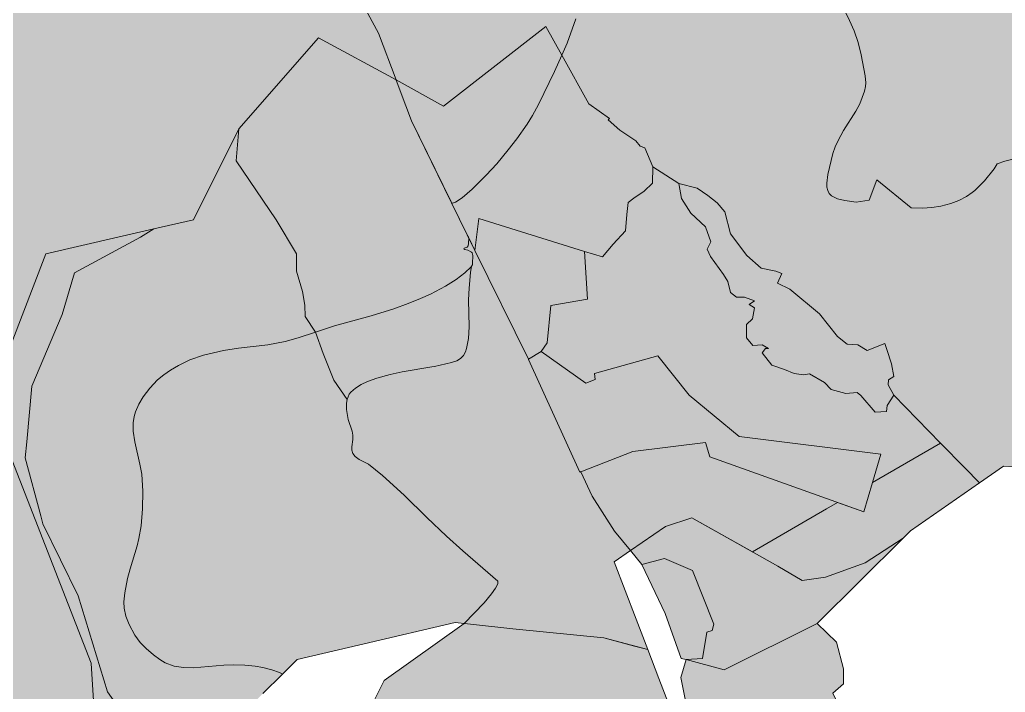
# Model space of a CAD drawing. Header units: metres. Extents: x 541853 to 549675, y 1832829 to 1845715.
# Drawn here: x 546471 to 547045, y 1840238 to 1840629 of the extents above; entities that cross this region are included whole.
import ezdxf

# ---------------------------------------------------------------- set-up
doc = ezdxf.new("R2010")
doc.units = ezdxf.units.M
doc.header["$MEASUREMENT"] = 0
doc.layers.add('1', color=7, linetype='Continuous', lineweight=0)

msp = doc.modelspace()

# ---------------------------------------------------------------- hatches: boundary and pattern name
at = {"layer": '1', "linetype": 'Continuous', "lineweight": 0}
for color, points in [(43, [(547369.44, 1840362), (547369.17, 1840364.655), (547349.31, 1840383.795), (547355.61, 1840431.735), (547330.83, 1840470.9), (547330.86, 1840473.9), (547358.94, 1840486.725), (547368.12, 1840517.655), (547364.19, 1840524.675), (547352.16, 1840520.76), (547317.33, 1840550.97), (547271.13, 1840516.26), (547263.6, 1840510.245), (547263.63, 1840510.815), (547263.57, 1840514.505), (547262.61, 1840519.005), (547260.51, 1840523.475), (547259.46, 1840524.84), (547257.57, 1840526.505), (547254.6, 1840527.975), (547252.65, 1840528.395), (547250.67, 1840528.47), (547239.09, 1840526.7), (547234.8, 1840526.445), (547222.62, 1840527.48), (547218.63, 1840527.465), (547213.47, 1840526.775), (547206.12, 1840525.17), (547199.28, 1840523.325), (547193.31, 1840521.3), (547186.77, 1840518.57), (547180.68, 1840515.615), (547166.01, 1840507.605), (547165.8, 1840510.215), (547165.23, 1840512.33), (547163.73, 1840514.955), (547162.74, 1840517.355), (547161.99, 1840518.135), (547160.64, 1840518.855), (547160.1, 1840519.785), (547160.1, 1840521.09), (547160.61, 1840522.32), (547163.13, 1840524.36), (547162.95, 1840525.635), (547162.17, 1840526.61), (547160.94, 1840527.435), (547156.02, 1840529.145), (547154.97, 1840529.985), (547154.82, 1840530.585), (547155.51, 1840531.8), (547156.29, 1840532.28), (547160.22, 1840534.02), (547158.09, 1840534.785), (547154.52, 1840534.815), (547152.6, 1840534.485), (547150.59, 1840533.795), (547148.79, 1840532.865), (547145.19, 1840529.505), (547143.96, 1840528.665), (547142.7, 1840528.185), (547139.91, 1840527.87), (547134.99, 1840528.515), (547132.35, 1840528.245), (547130.07, 1840527.555), (547126.77, 1840525.305), (547124.88, 1840525.11), (547123.41, 1840525.755), (547121.55, 1840527.78), (547116.75, 1840536.525), (547113.51, 1840540.785), (547112.7, 1840542.48), (547112.01, 1840544.7), (547111.53, 1840548.45), (547109.34, 1840547.415), (547105.53, 1840546.17), (547099.2, 1840544.82), (547095.06, 1840544.235), (547091.91, 1840543.455), (547089.78, 1840542.705), (547086.09, 1840540.98), (547083.48, 1840540.125), (547072.35, 1840538.775), (547070.7, 1840538.925), (547069.77, 1840539.27), (547068.36, 1840540.38), (547062.66, 1840545.93), (547061.28, 1840546.83), (547058.58, 1840547.79), (547055.34, 1840548.21), (547049.19, 1840547.79), (547044.48, 1840546.695), (547040.07, 1840545.045), (547038.27, 1840542.075), (547032.66, 1840535.115), (547027.02, 1840529.625), (547025.49, 1840528.395), (547022.16, 1840526.085), (547017.81, 1840523.805), (547013.07, 1840522.005), (547007.28, 1840520.52), (547002, 1840519.725), (546996.6, 1840519.38), (546990.09, 1840519.425), (546970.14, 1840535.865), (546965.64, 1840523.97), (546958.02, 1840522.785), (546951.42, 1840523.82), (546947.19, 1840524.765), (546943.77, 1840526.505), (546942.39, 1840527.885), (546941.46, 1840529.61), (546941.01, 1840531.575), (546940.89, 1840533.765), (546941.58, 1840538.955), (546944.43, 1840551.015), (546945.78, 1840554.885), (546947.49, 1840558.665), (546950.73, 1840564.41), (546957.9, 1840575.795), (546960.09, 1840579.995), (546962.91, 1840587.36), (546963.51, 1840590.105), (546963.66, 1840592.1), (546963.36, 1840596.255), (546960.9, 1840608.555), (546959.13, 1840615.65), (546956.82, 1840622.445), (546954.18, 1840628.505), (546950.22, 1840636.335), (546947.46, 1840641.315), (546944.94, 1840645.035), (546941.64, 1840648.725), (546937.89, 1840651.725), (546932.97, 1840654.47), (546930.63, 1840655.355), (546927.75, 1840656.105), (546923.28, 1840656.63), (546915.93, 1840656.795), (546897.15, 1840655.76), (546891.24, 1840655.865), (546887.37, 1840656.465), (546875.97, 1840659.15), (546864.3, 1840661.19), (546854.58, 1840663.215), (546849.84, 1840663.56), (546843.96, 1840663.455), (546838.62, 1840662.69), (546830.1, 1840660.44), (546823.2, 1840658.175), (546819, 1840656.405), (546814.38, 1840654.125), (546810.48, 1840651.695), (546805.23, 1840647.48), (546802.89, 1840645.035), (546799.89, 1840640.865), (546797.49, 1840636.23), (546794.85, 1840629.375), (546789.96, 1840615.35), (546786.75, 1840608.195), (546777.45, 1840625.025), (546717.9, 1840578.705), (546690.27, 1840593.945), (546680.07, 1840621.155), (546638.58, 1840697.79), (546554.43, 1840845.645), (546514.86, 1840915.215), (546507.75, 1840927.695), (546505.02, 1840998.51), (546504.57, 1841010.69), (546505.56, 1841021.1), (546509.58, 1841063.58), (546509.7, 1841064.705), (546517.32, 1841144.805), (546513.84, 1841150.955), (546513.6, 1841151.42), (546509.58, 1841158.515), (546492.96, 1841188.005), (546505.32, 1841194.83), (546520.32, 1841209.41), (546536.94, 1841222.145), (546560.55, 1841236.725), (546571.23, 1841243.505), (546589.5, 1841246.79), (546604.68, 1841247.615), (546633.15, 1841242.815), (546640.41, 1841240.385), (546657.3, 1841231.265), (546671.85, 1841219.955), (546678.72, 1841213.07), (546685.29, 1841205.435), (546688.53, 1841199.285), (546692.43, 1841181.675), (546697.2, 1841162.97), (546706.38, 1841139.945), (546718.05, 1841114.175), (546728.76, 1841095.665), (546739.41, 1841078.385), (546754.5, 1841067.975), (546768.45, 1841061.255), (546795.81, 1841056.86), (546817.47, 1841051.205), (546838.83, 1841046.045), (546858.81, 1841035.86), (546872.1, 1841027.655), (546886.38, 1841015.34), (546907.56, 1840997.01), (546933.33, 1840976.625), (546963.33, 1840964.115), (546984.69, 1840957.005), (547010.43, 1840954.14), (547017.03, 1840952.475), (547045.68, 1840950.645), (547069.68, 1840948.395), (547083.9, 1840944.39), (547100.16, 1840937.58), (547119.06, 1840930.155), (547128.6, 1840922.325), (547136.76, 1840910.085), (547142.85, 1840902.75), (547146.06, 1840901.295), (547151.4, 1840899.54), (547159.68, 1840898.535), (547171.47, 1840897.395), (547183.83, 1840894.575), (547191.27, 1840890.96), (547201.71, 1840885.035), (547213.62, 1840880.655), (547223.94, 1840877.715), (547236.87, 1840876.275), (547249.41, 1840874.955), (547256.88, 1840871.955), (547293.33, 1840857.495), (547302.03, 1840851.915), (547318.05, 1840840.35), (547367.19, 1840813.545), (547403.64, 1840795.68), (547416.75, 1840790.265), (547424.22, 1840788.69), (547442.4, 1840784.985), (547457.13, 1840777.605), (547473.12, 1840765.83), (547491.87, 1840747.365), (547509.63, 1840726.845), (547521.96, 1840704.825), (547531.86, 1840684.65), (547541.1, 1840663.65), (547549.35, 1840644.255), (547560.27, 1840621.335), (547566.93, 1840612.605), (547572.63, 1840608.12), (547581.12, 1840605.99), (547497.27, 1840564.98), (547450.35, 1840544.01), (547415.91, 1840527.03), (547394.46, 1840508.055), (547381.5, 1840482.6), (547378.5, 1840460.625), (547381.98, 1840442.145), (547388.49, 1840418.19), (547387.98, 1840402.215), (547385.49, 1840383.225), (547375.26, 1840368.255)]), (43, [(546224.25, 1839830.505), (546213.87, 1839839.175), (546211.23, 1839842.04), (546208.95, 1839845.085), (546207.84, 1839847.11), (546206.85, 1839849.66), (546206.34, 1839852.825), (546206.31, 1839854.715), (546207.06, 1839860.205), (546209.07, 1839867.285), (546213.06, 1839877.92), (546220.11, 1839893.19), (546222.69, 1839899.505), (546225.03, 1839906.645), (546226.95, 1839914.595), (546229.44, 1839929.385), (546231.36, 1839948.06), (546232.14, 1839959.07), (546232.77, 1839973.875), (546232.74, 1839978.465), (546232.14, 1839984.585), (546232.08, 1839987.585), (546232.53, 1839990.885), (546233.85, 1839994.845), (546235.74, 1839998.505), (546237.33, 1840000.95), (546238.89, 1840002.945), (546241.8, 1840005.975), (546245.1, 1840008.78), (546247.83, 1840010.685), (546265.29, 1840021.125), (546271.47, 1840025.79), (546274.92, 1840028.925), (546281.58, 1840035.975), (546287.52, 1840041.735), (546310.41, 1840062.375), (546330.3, 1840078.755), (546334.89, 1840083.285), (546336.27, 1840084.845), (546336.57, 1840085.52), (546335.43, 1840084.905), (546333.21, 1840084.635), (546327.6, 1840085.115), (546322.17, 1840086.375), (546314.94, 1840088.76), (546307.53, 1840091.88), (546302.73, 1840094.355), (546297.75, 1840097.535), (546292.98, 1840101.6), (546289.32, 1840106.115), (546287.22, 1840109.85), (546285.6, 1840114.11), (546285.03, 1840116.93), (546284.94, 1840118.805), (546285.51, 1840122.945), (546286.92, 1840127.475), (546288.84, 1840131.735), (546292.38, 1840138.365), (546293.61, 1840141.425), (546293.94, 1840143.525), (546293.49, 1840145.475), (546292.62, 1840146.78), (546291.54, 1840147.695), (546288.96, 1840148.985), (546287.28, 1840149.495), (546285.03, 1840149.825), (546282.18, 1840149.795), (546278.7, 1840149.315), (546276, 1840148.625), (546271.98, 1840147.065), (546269.37, 1840145.73), (546268.53, 1840145.22), (546267.9, 1840150.56), (546267, 1840165.56), (546264.09, 1840183.575), (546262.23, 1840199.595), (546262.23, 1840201.59), (546253.26, 1840209.645), (546248.31, 1840216.665), (546245.34, 1840218.69), (546237.39, 1840230.735), (546237.42, 1840232.745), (546227.46, 1840240.8), (546218.52, 1840248.855), (546209.52, 1840251.915), (546198.57, 1840258.98), (546191.61, 1840263.03), (546183.66, 1840271.07), (546176.7, 1840279.11), (546169.74, 1840285.155), (546164.79, 1840290.195), (546157.8, 1840294.245), (546149.82, 1840297.275), (546138.84, 1840301.355), (546131.85, 1840302.405), (546121.86, 1840304.46), (546114.9, 1840310.505), (546104.94, 1840314.555), (546090.96, 1840319.64), (546078.99, 1840322.715), (546074.01, 1840328.745), (546064.05, 1840332.825), (546054.09, 1840338.885), (546043.14, 1840347.945), (546036.18, 1840352.985), (546021.24, 1840361.085), (546013.26, 1840364.13), (546001.26, 1840368.21), (545993.31, 1840373.265), (545979.3, 1840373.34), (545971.32, 1840376.385), (545966.34, 1840376.415), (545943.39, 1840387.575), (545933.43, 1840390.635), (545912.46, 1840395.765), (545895.51, 1840406.865), (545885.58, 1840413.93), (545862.63, 1840426.065), (545841.69, 1840431.195), (545820.69, 1840432.335), (545787.6, 1840419.54), (545777.58, 1840416.6), (545766.39, 1840384.68), (545766.36, 1840378.665), (545773.11, 1840338.645), (545779.05, 1840329.585), (545785.02, 1840324.56), (545799.96, 1840313.475), (545811.9, 1840307.385), (545825.88, 1840303.305), (545837.85, 1840299.225), (545849.82, 1840296.165), (545859.84, 1840297.095), (545875.83, 1840296), (545893.83, 1840294.89), (545906.82, 1840294.8), (545927.82, 1840294.665), (545944.8, 1840293.57), (545953.8, 1840292.505), (545971.77, 1840287.405), (545983.74, 1840281.315), (546001.68, 1840270.215), (546013.65, 1840265.145), (546023.58, 1840257.075), (546028.56, 1840252.05), (546040.5, 1840244.97), (546051.45, 1840238.895), (546058.44, 1840233.855), (546068.4, 1840227.795), (546081.33, 1840218.705), (546096.27, 1840210.62), (546108.24, 1840204.545), (546121.2, 1840199.475), (546133.2, 1840195.395), (546140.19, 1840195.35), (546158.16, 1840193.235), (546169.11, 1840186.17), (546179.1, 1840183.11), (546189.09, 1840178.04), (546194.04, 1840174.005), (546201, 1840166.97), (546203.97, 1840160.955), (546208.92, 1840153.935), (546213.87, 1840145.895), (546220.17, 1840108.71), (546211.05, 1840103.625), (546203.97, 1840098.78), (546198, 1840093.635), (546192.09, 1840087.815), (546184.44, 1840078.935), (546174.63, 1840068.18), (546155.88, 1840045.875), (546143.46, 1840031.685), (546132.66, 1840018.005), (546128.07, 1840012.725), (546122.64, 1840007.16), (546115.83, 1840000.89), (546108.15, 1839994.455), (546102.87, 1839990.645), (546098.25, 1839987.945), (546093.96, 1839985.845), (546087.03, 1839983.175), (546078.06, 1839980.85), (546073.11, 1839980.025), (546068.19, 1839979.53), (546060.24, 1839979.575), (546049.98, 1839980.985), (546043.32, 1839982.5), (546029.67, 1839986.745), (546024.57, 1839987.945), (546024.36, 1839988.62), (546023.52, 1839989.445), (546023.43, 1839990.12), (546023.58, 1839990.975), (546024.3, 1839991.575), (546024.51, 1839992.055), (546024.57, 1839997.02), (546023.01, 1839998.175), (546016.68, 1840004.94), (546012.99, 1840009.455), (546010.86, 1840012.875), (546009.57, 1840015.575), (546005.07, 1840027.11), (546003.63, 1840029.495), (546001.53, 1840032.015), (545997.21, 1840035.675), (545993.1, 1840037.88), (545990.49, 1840038.675), (545988.27, 1840038.99), (545983.56, 1840038.765), (545980.11, 1840038), (545977.05, 1840036.935), (545968.56, 1840032.9), (545949.21, 1840021.5), (545933.91, 1840013.145), (545921.61, 1840006.95), (545913.15, 1840002.405), (545892.24, 1839989.415), (545888.85, 1839987.675), (545860.59, 1839979.815), (545859.87, 1839983.115), (545855.97, 1839996.135), (545849.04, 1840011.18), (545839.17, 1840029.225), (545835.21, 1840035.255), (545829.3, 1840047.315), (545823.3, 1840053.345), (545821.35, 1840058.355), (545814.39, 1840064.385), (545810.4, 1840068.42), (545802.42, 1840071.465), (545796.45, 1840073.505), (545786.46, 1840074.555), (545773.44, 1840074.645), (545763.45, 1840072.71), (545757.42, 1840070.745), (545745.45, 1840071.825), (545739.45, 1840071.855), (545733.42, 1840069.905), (545728.44, 1840069.935), (545720.4, 1840066.98), (545708.4, 1840064.055), (545693.76, 1840052.85), (545693.34, 1840054.635), (545692.5, 1840056.795), (545690.88, 1840059.675), (545689.41, 1840061.565), (545687.4, 1840063.605), (545683.59, 1840066.335), (545677.44, 1840069.515), (545673.75, 1840071.795), (545661.57, 1840080.345), (545658.78, 1840082.625), (545655.18, 1840086.075), (545652.21, 1840089.975), (545650.77, 1840092.54), (545649.27, 1840096.635), (545648.76, 1840099.47), (545648.55, 1840103.775), (545648.91, 1840114.14), (545648.37, 1840120.365), (545645.1, 1840138.995), (545642.31, 1840159.02), (545640.03, 1840170.525), (545637.54, 1840178.67), (545635.71, 1840182.675), (545633.52, 1840186.485), (545631.06, 1840190.055), (545628, 1840193.775), (545623.62, 1840197.825), (545620.89, 1840199.775), (545616.96, 1840202.085), (545609.67, 1840205.415), (545601, 1840208.355), (545592.12, 1840210.245), (545588.79, 1840210.65), (545583.36, 1840210.785), (545570.91, 1840209.615), (545566.11, 1840209.45), (545562.39, 1840209.66), (545553.3, 1840210.845), (545548.62, 1840211.055), (545545.53, 1840210.92), (545540.97, 1840210.245), (545534.85, 1840208.46), (545529.3, 1840206.03), (545522.37, 1840202.235), (545515.62, 1840197.9), (545509.29, 1840193.175), (545495.7, 1840182.24), (545487.6, 1840175.16), (545468.37, 1840203.18), (545471.4, 1840222.515), (545470.41, 1840227.525), (545468.52, 1840241.535), (545467.59, 1840255.545), (545462.67, 1840268.58), (545458.74, 1840279.605), (545452.86, 1840294.635), (545438.04, 1840324.725), (545429.16, 1840342.785), (545416.35, 1840375.86), (545417.49, 1840399.86), (545417.52, 1840402.86), (545421.63, 1840418.82), (545430.69, 1840431.765), (545441.76, 1840438.695), (545446.8, 1840445.67), (545455.89, 1840460.625), (545465.97, 1840475.55), (545471.16, 1840506.51), (545472.21, 1840512.51), (545474.31, 1840527.495), (545473.35, 1840535.505), (545474.43, 1840548.495), (545472.57, 1840569.495), (545473.62, 1840576.485), (545479.71, 1840595.46), (545477.79, 1840603.47), (545474.85, 1840615.485), (545467.02, 1840640.535), (545462.07, 1840650.555), (545453.16, 1840663.605), (545444.22, 1840673.67), (545435.25, 1840681.74), (545428.32, 1840691.775), (545420.37, 1840697.82), (545412.42, 1840706.865), (545398.47, 1840715.955), (545385.51, 1840719.045), (545375.55, 1840727.085), (545362.59, 1840735.185), (545353.62, 1840739.235), (545339.67, 1840745.325), (545327.7, 1840748.4), (545316.69, 1840750.455), (545304.72, 1840751.535), (545295.72, 1840751.595), (545280.72, 1840752.69), (545264.7, 1840750.785), (545249.7, 1840748.88), (545226.69, 1840746.03), (545208.66, 1840744.14), (545190.66, 1840741.26), (545169.63, 1840738.395), (545154.6, 1840734.48), (545135.58, 1840730.595), (545111.58, 1840726.755), (545092.56, 1840723.875), (545063.52, 1840721.055), (545048.52, 1840720.14), (545028.51, 1840715.265), (545009.19, 1840711.545), (544986.45, 1840739.115), (544981.05, 1840745.655), (544969.62, 1840784.985), (544960.29, 1840826.175), (544984.71, 1840839.87), (544988.52, 1840841.115), (545018.01, 1840850.715), (545067, 1840864.62), (545113.35, 1840877.775), (545187.75, 1840898.445), (545281.95, 1840900.575), (545378.16, 1840968.66), (545508.69, 1840987.77), (545615.64, 1840993.005), (545747.25, 1840999.545), (545758.02, 1841000.085), (545818.14, 1841015.685), (545890.17, 1841052.105), (545979.27, 1841077.335), (546041.64, 1841077.35), (546086.94, 1841075.115), (546149.31, 1841103.345), (546194.07, 1841138.025), (546300.18, 1841155.905), (546397.74, 1841209.515), (546433.11, 1841224.575), (546439.86, 1841231.22), (546462.54, 1841241.915), (546471.6, 1841225.835), (546488.04, 1841196.735), (546486.36, 1841195.805), (546471.51, 1841187.765), (546456.18, 1841178.975), (546440.76, 1841172.66), (546415.68, 1841164.905), (546390.69, 1841160.6), (546380.37, 1841154.57), (546370.02, 1841146.815), (546358.83, 1841135.61), (546349.35, 1841130.435), (546344.19, 1841128.725), (546312.06, 1841124.195), (546278.64, 1841120.115), (546269.73, 1841119.875), (546266.13, 1841118.675), (546264.45, 1841115.045), (546264.45, 1841110.965), (546275.25, 1841110.005), (546285.6, 1841110.005), (546312.81, 1841114.085), (546324.84, 1841114.565), (546335.64, 1841114.565), (546346.71, 1841116.02), (546353.94, 1841120.595), (546364.53, 1841129.505), (546376.32, 1841139.375), (546387.75, 1841147.805), (546397.5, 1841151.945), (546413.46, 1841154.195), (546426.03, 1841157.015), (546444.57, 1841163.405), (546460.56, 1841169.975), (546476.37, 1841179.02), (546492.96, 1841188.005), (546509.58, 1841158.515), (546513.6, 1841151.42), (546513.84, 1841150.955), (546517.32, 1841144.805), (546509.7, 1841064.705), (546509.58, 1841063.58), (546505.56, 1841021.1), (546504.57, 1841010.69), (546505.02, 1840998.51), (546507.75, 1840927.695), (546514.86, 1840915.215), (546554.43, 1840845.645), (546638.58, 1840697.79), (546680.07, 1840621.155), (546690.27, 1840593.945), (546645.15, 1840618.41), (546598.86, 1840565.49), (546572.4, 1840512.585), (546549.39, 1840507.275), (546486.42, 1840492.725), (546453.36, 1840406.76), (546512.88, 1840254.63), (546520.47, 1840133.085), (546450.72, 1840092.645), (546444.75, 1840089.195), (546439.56, 1840095.495), (546434.61, 1840102.515), (546432.63, 1840106.52), (546425.67, 1840114.575), (546419.73, 1840121.595), (546417.75, 1840125.615), (546412.77, 1840131.645), (546404.79, 1840134.705), (546393.78, 1840132.77), (546381.78, 1840129.83), (546372.75, 1840125.885), (546361.68, 1840113.975), (546355.59, 1840103.01), (546348.51, 1840087.065), (546346.47, 1840084.065), (546343.38, 1840069.095), (546339.3, 1840054.125), (546338.25, 1840048.125), (546333.12, 1840029.135), (546331.05, 1840016.16), (546327, 1840005.195), (546320.88, 1839989.235), (546315.81, 1839976.26), (546314.76, 1839969.27), (546313.68, 1839954.285), (546313.62, 1839945.285), (546315.39, 1839939.435), (546297.75, 1839922.77)]), (251, [(547356.84, 1840350.435), (547340.88, 1840365.885), (547265.61, 1840441.845), (547245.69, 1840454.085), (547227.33, 1840462.305), (547205.79, 1840465.02), (547183.92, 1840455.945), (547150.59, 1840434.36), (547148.19, 1840435.335), (547146.75, 1840436.115), (547140.09, 1840439.775), (547134.06, 1840437.795), (547132.59, 1840429.005), (547130.61, 1840422.225), (547127.88, 1840419.66), (547076.37, 1840386.285), (547076.34, 1840386.285), (547059.9, 1840375.635), (547050.84, 1840369.755), (547049.43, 1840368.855), (547043.73, 1840369.23), (547029.72, 1840359.495), (547021.23, 1840368.165), (547007.16, 1840382.565), (546979.89, 1840410.435), (546976.56, 1840416.435), (546976.92, 1840419.525), (546980.01, 1840421.325), (546978.6, 1840428.72), (546975.84, 1840437.105), (546974.67, 1840440.645), (546964.41, 1840436.55), (546958.98, 1840439.805), (546952.86, 1840440.18), (546947.19, 1840444.74), (546936.72, 1840457.745), (546919.5, 1840472.145), (546912.3, 1840475.715), (546914.73, 1840481.265), (546911.31, 1840482.675), (546902.67, 1840484.4), (546894.33, 1840491.75), (546885, 1840504.395), (546881.58, 1840517.16), (546877.23, 1840522.335), (546871.8, 1840526.7), (546865.53, 1840530.93), (546854.88, 1840533.69), (546839.7, 1840543.305), (546835.14, 1840554.39), (546832.35, 1840555.29), (546829.83, 1840558.515), (546820.56, 1840564.665), (546813.69, 1840570.575), (546814.56, 1840571.4), (546802.38, 1840579.965), (546786.75, 1840608.195), (546789.96, 1840615.35), (546794.85, 1840629.375), (546797.49, 1840636.23), (546799.89, 1840640.865), (546802.89, 1840645.035), (546805.23, 1840647.48), (546810.48, 1840651.695), (546814.38, 1840654.125), (546819, 1840656.405), (546823.2, 1840658.175), (546830.1, 1840660.44), (546838.62, 1840662.69), (546843.96, 1840663.455), (546849.84, 1840663.56), (546854.58, 1840663.215), (546864.3, 1840661.19), (546875.97, 1840659.15), (546887.37, 1840656.465), (546891.24, 1840655.865), (546897.15, 1840655.76), (546915.93, 1840656.795), (546923.28, 1840656.63), (546927.75, 1840656.105), (546930.63, 1840655.355), (546932.97, 1840654.47), (546937.89, 1840651.725), (546941.64, 1840648.725), (546944.94, 1840645.035), (546947.46, 1840641.315), (546950.22, 1840636.335), (546954.18, 1840628.505), (546956.82, 1840622.445), (546959.13, 1840615.65), (546960.9, 1840608.555), (546963.36, 1840596.255), (546963.66, 1840592.1), (546963.51, 1840590.105), (546962.91, 1840587.36), (546960.09, 1840579.995), (546957.9, 1840575.795), (546950.73, 1840564.41), (546947.49, 1840558.665), (546945.78, 1840554.885), (546944.43, 1840551.015), (546941.58, 1840538.955), (546940.89, 1840533.765), (546941.01, 1840531.575), (546941.46, 1840529.61), (546942.39, 1840527.885), (546943.77, 1840526.505), (546947.19, 1840524.765), (546951.42, 1840523.82), (546958.02, 1840522.785), (546965.64, 1840523.97), (546970.14, 1840535.865), (546990.09, 1840519.425), (546996.6, 1840519.38), (547002, 1840519.725), (547007.28, 1840520.52), (547013.07, 1840522.005), (547017.81, 1840523.805), (547022.16, 1840526.085), (547025.49, 1840528.395), (547027.02, 1840529.625), (547032.66, 1840535.115), (547038.27, 1840542.075), (547040.07, 1840545.045), (547044.48, 1840546.695), (547049.19, 1840547.79), (547055.34, 1840548.21), (547058.58, 1840547.79), (547061.28, 1840546.83), (547062.66, 1840545.93), (547068.36, 1840540.38), (547069.77, 1840539.27), (547070.7, 1840538.925), (547072.35, 1840538.775), (547083.48, 1840540.125), (547086.09, 1840540.98), (547089.78, 1840542.705), (547091.91, 1840543.455), (547095.06, 1840544.235), (547099.2, 1840544.82), (547105.53, 1840546.17), (547109.34, 1840547.415), (547111.53, 1840548.45), (547112.01, 1840544.7), (547112.7, 1840542.48), (547113.51, 1840540.785), (547116.75, 1840536.525), (547121.55, 1840527.78), (547123.41, 1840525.755), (547124.88, 1840525.11), (547126.77, 1840525.305), (547130.07, 1840527.555), (547132.35, 1840528.245), (547134.99, 1840528.515), (547139.91, 1840527.87), (547142.7, 1840528.185), (547143.96, 1840528.665), (547145.19, 1840529.505), (547148.79, 1840532.865), (547150.59, 1840533.795), (547152.6, 1840534.485), (547154.52, 1840534.815), (547158.09, 1840534.785), (547160.22, 1840534.02), (547156.29, 1840532.28), (547155.51, 1840531.8), (547154.82, 1840530.585), (547154.97, 1840529.985), (547156.02, 1840529.145), (547160.94, 1840527.435), (547162.17, 1840526.61), (547162.95, 1840525.635), (547163.13, 1840524.36), (547160.61, 1840522.32), (547160.1, 1840521.09), (547160.1, 1840519.785), (547160.64, 1840518.855), (547161.99, 1840518.135), (547162.74, 1840517.355), (547163.73, 1840514.955), (547165.23, 1840512.33), (547165.8, 1840510.215), (547166.01, 1840507.605), (547180.68, 1840515.615), (547186.77, 1840518.57), (547193.31, 1840521.3), (547199.28, 1840523.325), (547206.12, 1840525.17), (547213.47, 1840526.775), (547218.63, 1840527.465), (547222.62, 1840527.48), (547234.8, 1840526.445), (547239.09, 1840526.7), (547250.67, 1840528.47), (547252.65, 1840528.395), (547254.6, 1840527.975), (547257.57, 1840526.505), (547259.46, 1840524.84), (547260.51, 1840523.475), (547262.61, 1840519.005), (547263.57, 1840514.505), (547263.63, 1840510.815), (547263.6, 1840510.245), (547271.13, 1840516.26), (547317.33, 1840550.97), (547352.16, 1840520.76), (547364.19, 1840524.675), (547368.12, 1840517.655), (547358.94, 1840486.725), (547330.86, 1840473.9), (547330.83, 1840470.9), (547355.61, 1840431.735), (547349.31, 1840383.795), (547369.17, 1840364.655), (547369.44, 1840362), (547361.79, 1840353.78)]), (43, [(546723.15, 1840522.17), (546722.64, 1840522.365), (546722.31, 1840523.025), (546699.21, 1840570.065), (546695.91, 1840578.885), (546690.33, 1840593.765), (546690.27, 1840593.945), (546717.9, 1840578.705), (546777.45, 1840625.025), (546786.75, 1840608.195), (546782.55, 1840598.85), (546773.22, 1840579.53), (546769.74, 1840573.155), (546766.68, 1840568.145), (546760.56, 1840559.61), (546755.61, 1840553.265), (546748.86, 1840545.12), (546742.71, 1840538.415), (546734.61, 1840530.435), (546728.7, 1840525.23), (546724.98, 1840522.755)]), (43, [(546643.5, 1840447.23), (546637.47, 1840456.29), (546637.26, 1840462.875), (546635.94, 1840470.795), (546632.43, 1840482.675), (546632.43, 1840492.785), (546620.55, 1840512.585), (546597.24, 1840546.89), (546598.86, 1840565.49), (546645.15, 1840618.41), (546690.27, 1840593.945), (546690.33, 1840593.765), (546695.91, 1840578.885), (546699.21, 1840570.065), (546722.43, 1840522.77), (546722.64, 1840522.365), (546732.09, 1840503.075), (546732.42, 1840502.415), (546732.57, 1840502.1), (546732.54, 1840498.665), (546732.3, 1840497.3), (546731.7, 1840496.565), (546729.96, 1840495.995), (546729.72, 1840495.605), (546730.23, 1840495.29), (546732.15, 1840494.795), (546734.1, 1840493.76), (546734.55, 1840493.28), (546734.88, 1840491.765), (546734.85, 1840487.19), (546734.79, 1840486.35), (546734.28, 1840485.495), (546734.07, 1840485.18), (546730.38, 1840481.58), (546725.22, 1840477.77), (546719.1, 1840473.975), (546710.28, 1840469.295), (546704.43, 1840466.655), (546697.29, 1840463.76), (546688.95, 1840460.745), (546675.87, 1840456.665), (546654.42, 1840450.785)]), (43, [(546810.36, 1840490.94), (546799.98, 1840494.075), (546738.48, 1840513.365), (546736.2, 1840494.705), (546722.64, 1840522.365), (546723.15, 1840522.17), (546724.98, 1840522.755), (546728.7, 1840525.23), (546734.61, 1840530.435), (546742.71, 1840538.415), (546748.86, 1840545.12), (546755.61, 1840553.265), (546760.56, 1840559.61), (546766.68, 1840568.145), (546769.74, 1840573.155), (546773.22, 1840579.53), (546782.55, 1840598.85), (546786.75, 1840608.195), (546802.38, 1840579.965), (546814.56, 1840571.4), (546813.69, 1840570.575), (546820.56, 1840564.665), (546829.83, 1840558.515), (546832.35, 1840555.29), (546835.14, 1840554.39), (546839.7, 1840543.305), (546839.55, 1840533.84), (546834.72, 1840529.205), (546828.72, 1840525.14), (546825.27, 1840522.635), (546824.67, 1840515.675), (546823.89, 1840506.015), (546816.57, 1840498.275)]), (53, [(546521.31, 1840119.285), (546520.47, 1840133.085), (546539.25, 1840143.975), (546546.3, 1840161.345), (546540.63, 1840206.21), (546539.7, 1840213.575), (546522.45, 1840238.04), (546505.41, 1840293.825), (546484.77, 1840335.705), (546483.54, 1840340.34), (546474.57, 1840374.06), (546475.41, 1840383.465), (546478.32, 1840415.805), (546495.99, 1840457.445), (546503.1, 1840481.76), (546541.5, 1840502.4), (546549.39, 1840507.275), (546572.4, 1840512.585), (546598.86, 1840565.49), (546597.24, 1840546.89), (546620.55, 1840512.585), (546632.43, 1840492.785), (546632.43, 1840482.675), (546635.94, 1840470.795), (546637.26, 1840462.875), (546637.47, 1840456.29), (546643.5, 1840447.23), (546633.36, 1840443.93), (546625.71, 1840441.71), (546615.66, 1840439.835), (546598.59, 1840437.885), (546589.86, 1840436.49), (546578.19, 1840433.775), (546570.3, 1840431.09), (546563.7, 1840427.79), (546559.05, 1840425.105), (546555.12, 1840422.435), (546551.49, 1840419.375), (546547.05, 1840414.605), (546543.15, 1840409.52), (546540.54, 1840405.23), (546538.59, 1840400.775), (546537.87, 1840398.195), (546537.33, 1840394.475), (546537.39, 1840389.555), (546538.35, 1840383.45), (546541.29, 1840370.4), (546542.31, 1840364.61), (546543, 1840354.62), (546542.7, 1840344.39), (546541.89, 1840334.52), (546540.66, 1840327.11), (546539.64, 1840322.85), (546535.56, 1840309.545), (546534.09, 1840303.92), (546532.38, 1840295.625), (546531.9, 1840290.255), (546532.08, 1840286.58), (546533.07, 1840282.05), (546534.96, 1840277.1), (546538.26, 1840270.92), (546541.44, 1840266.6), (546544.8, 1840263.165), (546549.18, 1840259.475), (546552.75, 1840256.805), (546555.99, 1840254.84), (546561.18, 1840252.875), (546566.55, 1840252.035), (546572.22, 1840251.825), (546590.04, 1840253.385), (546595.95, 1840253.625), (546602.34, 1840253.475), (546608.25, 1840252.875), (546612.78, 1840252.065), (546618.03, 1840250.685), (546622.41, 1840249.125), (546624.24, 1840248.315), (546612.75, 1840236.915), (546589.44, 1840213.755), (546588.66, 1840200.555), (546588.18, 1840192.695), (546585.33, 1840143.765), (546556.83, 1840134.45)]), (251, [(546967.59, 1840359.81), (546972.39, 1840376.115), (546889.95, 1840386.555), (546860.88, 1840410.57), (546842.61, 1840433.34), (546805.71, 1840423.155), (546806.19, 1840419.585), (546800.67, 1840417.455), (546774.78, 1840435.92), (546778.32, 1840441.035), (546780.33, 1840462.665), (546801.63, 1840466.445), (546799.98, 1840494.075), (546810.36, 1840490.94), (546816.57, 1840498.275), (546823.89, 1840506.015), (546824.67, 1840515.675), (546825.27, 1840522.635), (546828.72, 1840525.14), (546834.72, 1840529.205), (546839.55, 1840533.84), (546839.7, 1840543.305), (546854.88, 1840533.69), (546856.44, 1840525.005), (546861.75, 1840516.41), (546870.42, 1840508.445), (546873.54, 1840499.625), (546871.29, 1840495.365), (546873.24, 1840491.165), (546880.8, 1840480.68), (546883.32, 1840476.615), (546885, 1840470.165), (546888.39, 1840467.615), (546892.98, 1840467.435), (546898.95, 1840465.395), (546895.74, 1840463.265), (546898.86, 1840461.345), (546897.66, 1840454.925), (546894.27, 1840451.58), (546894.27, 1840443.795), (546897.84, 1840439.43), (546903.24, 1840439.745), (546907.08, 1840437.675), (546905.25, 1840437.645), (546903.3, 1840435.155), (546908.91, 1840427.985), (546916.29, 1840425.48), (546921.99, 1840423.185), (546927.42, 1840422.435), (546930.93, 1840422.975), (546939.69, 1840417.83), (546943.56, 1840413.78), (546952.02, 1840411.5), (546958.71, 1840412.115), (546960.81, 1840410.375), (546969.15, 1840400.625), (546975.66, 1840400.925), (546975.99, 1840404.435), (546979.89, 1840410.435), (547007.16, 1840382.565)]), (31, [(546969.15, 1840400.625), (546960.81, 1840410.375), (546958.71, 1840412.115), (546952.02, 1840411.5), (546943.56, 1840413.78), (546939.69, 1840417.83), (546930.93, 1840422.975), (546927.42, 1840422.435), (546921.99, 1840423.185), (546916.29, 1840425.48), (546908.91, 1840427.985), (546903.3, 1840435.155), (546905.25, 1840437.645), (546907.08, 1840437.675), (546903.24, 1840439.745), (546897.84, 1840439.43), (546894.27, 1840443.795), (546894.27, 1840451.58), (546897.66, 1840454.925), (546898.86, 1840461.345), (546895.74, 1840463.265), (546898.95, 1840465.395), (546892.98, 1840467.435), (546888.39, 1840467.615), (546885, 1840470.165), (546883.32, 1840476.615), (546880.8, 1840480.68), (546873.24, 1840491.165), (546871.29, 1840495.365), (546873.54, 1840499.625), (546870.42, 1840508.445), (546861.75, 1840516.41), (546856.44, 1840525.005), (546854.88, 1840533.69), (546865.53, 1840530.93), (546871.8, 1840526.7), (546877.23, 1840522.335), (546881.58, 1840517.16), (546885, 1840504.395), (546894.33, 1840491.75), (546902.67, 1840484.4), (546911.31, 1840482.675), (546914.73, 1840481.265), (546912.3, 1840475.715), (546919.5, 1840472.145), (546936.72, 1840457.745), (546947.19, 1840444.74), (546952.86, 1840440.18), (546958.98, 1840439.805), (546964.41, 1840436.55), (546974.67, 1840440.645), (546975.84, 1840437.105), (546978.6, 1840428.72), (546980.01, 1840421.325), (546976.92, 1840419.525), (546976.56, 1840416.435), (546979.89, 1840410.435), (546975.99, 1840404.435), (546975.66, 1840400.925)]), (43, [(546767.28, 1840431.42), (546736.2, 1840494.705), (546738.48, 1840513.365), (546799.98, 1840494.075), (546801.63, 1840466.445), (546780.33, 1840462.665), (546778.32, 1840441.035), (546774.78, 1840435.92)]), (251, [(546520.47, 1840133.085), (546512.88, 1840254.63), (546453.36, 1840406.76), (546486.42, 1840492.725), (546549.39, 1840507.275), (546541.5, 1840502.4), (546503.1, 1840481.76), (546495.99, 1840457.445), (546478.32, 1840415.805), (546475.41, 1840383.465), (546474.57, 1840374.06), (546483.54, 1840340.34), (546484.77, 1840335.705), (546505.41, 1840293.825), (546522.45, 1840238.04), (546539.7, 1840213.575), (546540.63, 1840206.21), (546546.3, 1840161.345), (546539.25, 1840143.975)]), (43, [(546836.79, 1840262.565), (546829.05, 1840264.605), (546811.2, 1840269.315), (546758.16, 1840274.61), (546731.85, 1840277.445), (546729.99, 1840277.64), (546741.48, 1840289.715), (546745.86, 1840295.055), (546748.23, 1840298.355), (546749.46, 1840300.785), (546749.61, 1840302.24), (546729.15, 1840320.015), (546719.7, 1840328.535), (546708.18, 1840339.32), (546694.95, 1840352.325), (546682.47, 1840363.725), (546674.28, 1840370.385), (546668.91, 1840373.055), (546666.48, 1840374.765), (546665.22, 1840376.685), (546664.65, 1840378.56), (546664.56, 1840380.525), (546665.13, 1840384.815), (546665.13, 1840387.275), (546664.68, 1840389.525), (546662.49, 1840396.305), (546661.41, 1840402.275), (546661.41, 1840405.8), (546661.83, 1840408.035), (546663.09, 1840411.065), (546663.99, 1840412.325), (546666.6, 1840414.68), (546669.93, 1840416.675), (546673.77, 1840418.43), (546679.08, 1840420.365), (546686.79, 1840422.555), (546693.93, 1840424.04), (546711.09, 1840426.905), (546712.59, 1840427.16), (546722.58, 1840429.485), (546725.73, 1840430.565), (546727.8, 1840431.84), (546729.54, 1840433.67), (546730.71, 1840435.785), (546731.37, 1840437.63), (546732.45, 1840443.51), (546732.75, 1840450.35), (546732.54, 1840465.905), (546732.75, 1840472.76), (546733.68, 1840481.775), (546734.25, 1840485.465), (546734.28, 1840485.495), (546734.79, 1840486.35), (546734.85, 1840487.19), (546734.88, 1840491.765), (546734.55, 1840493.28), (546734.1, 1840493.76), (546732.15, 1840494.795), (546730.23, 1840495.29), (546729.72, 1840495.605), (546729.96, 1840495.995), (546731.7, 1840496.565), (546732.3, 1840497.3), (546732.54, 1840498.665), (546732.57, 1840502.1), (546736.2, 1840494.705), (546767.28, 1840431.42), (546767.31, 1840431.375), (546797.16, 1840365.735), (546797.82, 1840366.125), (546797.88, 1840366.005), (546804.33, 1840351.74), (546817.41, 1840331.505), (546826.65, 1840320.135), (546817.17, 1840313.625), (546830.01, 1840280.205)]), (43, [(546661.83, 1840408.035), (546654.12, 1840419.225), (546647.79, 1840434.78), (546643.5, 1840447.23), (546654.42, 1840450.785), (546675.87, 1840456.665), (546688.95, 1840460.745), (546697.29, 1840463.76), (546704.43, 1840466.655), (546710.28, 1840469.295), (546719.1, 1840473.975), (546725.22, 1840477.77), (546730.38, 1840481.58), (546734.07, 1840485.18), (546734.25, 1840485.45), (546733.68, 1840481.775), (546732.75, 1840472.76), (546732.54, 1840465.905), (546732.75, 1840450.35), (546732.45, 1840443.51), (546731.37, 1840437.63), (546730.71, 1840435.785), (546729.54, 1840433.67), (546727.8, 1840431.84), (546725.73, 1840430.565), (546722.58, 1840429.485), (546712.59, 1840427.16), (546711.09, 1840426.905), (546693.93, 1840424.04), (546686.79, 1840422.555), (546679.08, 1840420.365), (546673.77, 1840418.43), (546669.93, 1840416.675), (546666.6, 1840414.68), (546663.99, 1840412.325), (546663.09, 1840411.065)]), (43, [(546734.25, 1840485.45), (546734.28, 1840485.495)]), (53, [(546624.24, 1840248.315), (546622.41, 1840249.125), (546618.03, 1840250.685), (546612.78, 1840252.065), (546608.25, 1840252.875), (546602.34, 1840253.475), (546595.95, 1840253.625), (546590.04, 1840253.385), (546572.22, 1840251.825), (546566.55, 1840252.035), (546561.18, 1840252.875), (546555.99, 1840254.84), (546552.75, 1840256.805), (546549.18, 1840259.475), (546544.8, 1840263.165), (546541.44, 1840266.6), (546538.26, 1840270.92), (546534.96, 1840277.1), (546533.07, 1840282.05), (546532.08, 1840286.58), (546531.9, 1840290.255), (546532.38, 1840295.625), (546534.09, 1840303.92), (546535.56, 1840309.545), (546539.64, 1840322.85), (546540.66, 1840327.11), (546541.89, 1840334.52), (546542.7, 1840344.39), (546543, 1840354.62), (546542.31, 1840364.61), (546541.29, 1840370.4), (546538.35, 1840383.45), (546537.39, 1840389.555), (546537.33, 1840394.475), (546537.87, 1840398.195), (546538.59, 1840400.775), (546540.54, 1840405.23), (546543.15, 1840409.52), (546547.05, 1840414.605), (546551.49, 1840419.375), (546555.12, 1840422.435), (546559.05, 1840425.105), (546563.7, 1840427.79), (546570.3, 1840431.09), (546578.19, 1840433.775), (546589.86, 1840436.49), (546598.59, 1840437.885), (546615.66, 1840439.835), (546625.71, 1840441.71), (546633.36, 1840443.93), (546643.5, 1840447.23), (546647.79, 1840434.78), (546654.12, 1840419.225), (546661.83, 1840408.035), (546661.41, 1840405.8), (546661.41, 1840402.275), (546662.49, 1840396.305), (546664.68, 1840389.525), (546665.13, 1840387.275), (546665.13, 1840384.815), (546664.56, 1840380.525), (546664.65, 1840378.56), (546665.22, 1840376.685), (546666.48, 1840374.765), (546668.91, 1840373.055), (546674.28, 1840370.385), (546682.47, 1840363.725), (546694.95, 1840352.325), (546708.18, 1840339.32), (546719.7, 1840328.535), (546729.15, 1840320.015), (546749.61, 1840302.24), (546749.46, 1840300.785), (546748.23, 1840298.355), (546745.86, 1840295.055), (546741.48, 1840289.715), (546729.99, 1840277.64), (546724.68, 1840278.21), (546671.79, 1840265.91), (546632.79, 1840256.835)]), (31, [(546962.58, 1840342.65), (546872.91, 1840374.585), (546870.42, 1840382.94), (546828, 1840377.705), (546797.88, 1840366.005), (546797.82, 1840366.125), (546797.16, 1840365.735), (546767.31, 1840431.36), (546767.28, 1840431.42), (546774.78, 1840435.92), (546800.67, 1840417.455), (546806.19, 1840419.585), (546805.71, 1840423.155), (546842.61, 1840433.34), (546860.88, 1840410.57), (546889.95, 1840386.555), (546972.39, 1840376.115), (546967.59, 1840359.81)]), (31, [(546897.72, 1840319.445), (546862.5, 1840339.23), (546847.11, 1840334.175), (546826.65, 1840320.135), (546817.41, 1840331.505), (546804.33, 1840351.74), (546797.88, 1840366.005), (546828, 1840377.705), (546870.42, 1840382.94), (546872.91, 1840374.585), (546962.58, 1840342.65), (546947.25, 1840348.095), (546940.86, 1840344.435)]), (43, [(546926.61, 1840302.795), (546912.48, 1840311.15), (546862.5, 1840339.23), (546897.72, 1840319.445), (546940.86, 1840344.435), (546947.25, 1840348.095), (546962.58, 1840342.65), (546967.59, 1840359.81), (547007.16, 1840382.565), (547021.23, 1840368.165), (547029.72, 1840359.495), (546989.58, 1840331.565), (546985.35, 1840327.365), (546963.3, 1840313.085), (546940.14, 1840304.715)]), (31, [(546881.28, 1840250.85), (546859.08, 1840256.7), (546868.53, 1840257.27), (546871.2, 1840272.75), (546874.29, 1840273.665), (546875.22, 1840277.265), (546862.89, 1840308.6), (546846.57, 1840315.515), (546833.25, 1840312.005), (546826.65, 1840320.135), (546847.11, 1840334.175), (546862.5, 1840339.23), (546912.48, 1840311.15), (546926.61, 1840302.795), (546940.14, 1840304.715), (546963.3, 1840313.085), (546985.35, 1840327.365), (546935.4, 1840277.715)]), (43, [(546859.08, 1840256.7), (546856.29, 1840257.435), (546846.81, 1840283.565), (546833.25, 1840312.005), (546846.57, 1840315.515), (546862.89, 1840308.6), (546875.22, 1840277.265), (546874.29, 1840273.665), (546871.2, 1840272.75), (546868.53, 1840257.27)]), (43, [(546810.87, 1840159.275), (546782.28, 1840206.345), (546747.54, 1840198.425), (546702.69, 1840191.39), (546685.98, 1840205.895), (546660.03, 1840197.99), (546683.34, 1840244.61), (546729.99, 1840277.64), (546731.85, 1840277.445), (546758.16, 1840274.61), (546811.2, 1840269.315), (546836.79, 1840262.565), (546843.27, 1840245.75), (546861, 1840199.625), (546824.07, 1840167.63)]), (31, [(546959.58, 1840143.195), (546940.77, 1840149.09), (546922.41, 1840165.755), (546886.83, 1840200.24), (546864.9, 1840201.53), (546855.93, 1840246.23), (546859.08, 1840256.7), (546881.28, 1840250.85), (546935.4, 1840277.715), (546946.5, 1840266.84), (546950.64, 1840251.42), (546950.58, 1840242.555), (546944.4, 1840237.215), (546959.22, 1840206.33)])]:
    msp.add_hatch(color=color, dxfattribs=at).paths.add_polyline_path(points)

# ---------------------------------------------------------------- linework, layer by layer
at = {"layer": '1', "color": 7, "linetype": 'Continuous', "lineweight": 0, "flags": 128}
for points in [[(546554.43, 1840845.645), (546638.58, 1840697.79), (546680.07, 1840621.155), (546690.27, 1840593.945), (546645.15, 1840618.41), (546598.86, 1840565.49), (546572.4, 1840512.585), (546549.39, 1840507.275), (546486.42, 1840492.725), (546453.36, 1840406.76), (546512.88, 1840254.63), (546520.47, 1840133.085)], [(546794.85, 1840629.375), (546789.96, 1840615.35), (546786.75, 1840608.195), (546777.45, 1840625.025), (546717.9, 1840578.705), (546690.27, 1840593.945), (546680.07, 1840621.155), (546638.58, 1840697.79)], [(546950.22, 1840636.335), (546954.18, 1840628.505), (546956.82, 1840622.445), (546959.13, 1840615.65), (546960.9, 1840608.555), (546963.36, 1840596.255), (546963.66, 1840592.1), (546963.51, 1840590.105), (546962.91, 1840587.36), (546960.09, 1840579.995), (546957.9, 1840575.795), (546950.73, 1840564.41), (546947.49, 1840558.665), (546945.78, 1840554.885), (546944.43, 1840551.015), (546941.58, 1840538.955), (546940.89, 1840533.765), (546941.01, 1840531.575), (546941.46, 1840529.61), (546942.39, 1840527.885), (546943.77, 1840526.505), (546947.19, 1840524.765), (546951.42, 1840523.82), (546958.02, 1840522.785), (546965.64, 1840523.97), (546970.14, 1840535.865), (546990.09, 1840519.425), (546996.6, 1840519.38), (547002, 1840519.725), (547007.28, 1840520.52), (547013.07, 1840522.005), (547017.81, 1840523.805), (547022.16, 1840526.085), (547025.49, 1840528.395), (547027.02, 1840529.625), (547032.66, 1840535.115), (547038.27, 1840542.075), (547040.07, 1840545.045), (547044.48, 1840546.695), (547049.19, 1840547.79)], [(547049.19, 1840547.79), (547044.48, 1840546.695), (547040.07, 1840545.045), (547038.27, 1840542.075), (547032.66, 1840535.115), (547027.02, 1840529.625), (547025.49, 1840528.395), (547022.16, 1840526.085), (547017.81, 1840523.805), (547013.07, 1840522.005), (547007.28, 1840520.52), (547002, 1840519.725), (546996.6, 1840519.38), (546990.09, 1840519.425), (546970.14, 1840535.865), (546965.64, 1840523.97), (546958.02, 1840522.785), (546951.42, 1840523.82), (546947.19, 1840524.765), (546943.77, 1840526.505), (546942.39, 1840527.885), (546941.46, 1840529.61), (546941.01, 1840531.575), (546940.89, 1840533.765), (546941.58, 1840538.955), (546944.43, 1840551.015), (546945.78, 1840554.885), (546947.49, 1840558.665), (546950.73, 1840564.41), (546957.9, 1840575.795), (546960.09, 1840579.995), (546962.91, 1840587.36), (546963.51, 1840590.105), (546963.66, 1840592.1), (546963.36, 1840596.255), (546960.9, 1840608.555), (546959.13, 1840615.65), (546956.82, 1840622.445), (546954.18, 1840628.505), (546950.22, 1840636.335)], [(547049.43, 1840368.855), (547043.73, 1840369.23), (547029.72, 1840359.495), (547021.23, 1840368.165), (547007.16, 1840382.565), (546979.89, 1840410.435), (546976.56, 1840416.435), (546976.92, 1840419.525), (546980.01, 1840421.325), (546978.6, 1840428.72), (546975.84, 1840437.105), (546974.67, 1840440.645), (546964.41, 1840436.55), (546958.98, 1840439.805), (546952.86, 1840440.18), (546947.19, 1840444.74), (546936.72, 1840457.745), (546919.5, 1840472.145), (546912.3, 1840475.715), (546914.73, 1840481.265), (546911.31, 1840482.675), (546902.67, 1840484.4), (546894.33, 1840491.75), (546885, 1840504.395), (546881.58, 1840517.16), (546877.23, 1840522.335), (546871.8, 1840526.7), (546865.53, 1840530.93), (546854.88, 1840533.69), (546839.7, 1840543.305), (546835.14, 1840554.39), (546832.35, 1840555.29), (546829.83, 1840558.515), (546820.56, 1840564.665), (546813.69, 1840570.575), (546814.56, 1840571.4), (546802.38, 1840579.965), (546786.75, 1840608.195), (546789.96, 1840615.35), (546794.85, 1840629.375)], [(546539.7, 1840213.575), (546522.45, 1840238.04), (546505.41, 1840293.825), (546484.77, 1840335.705), (546483.54, 1840340.34), (546474.57, 1840374.06), (546475.41, 1840383.465), (546478.32, 1840415.805), (546495.99, 1840457.445), (546503.1, 1840481.76), (546541.5, 1840502.4), (546549.39, 1840507.275), (546572.4, 1840512.585), (546598.86, 1840565.49), (546598.86, 1840565.49), (546597.24, 1840546.89), (546620.55, 1840512.585), (546632.43, 1840492.785), (546632.43, 1840482.675), (546635.94, 1840470.795), (546637.26, 1840462.875), (546637.47, 1840456.29), (546643.5, 1840447.23), (546633.36, 1840443.93), (546625.71, 1840441.71), (546615.66, 1840439.835), (546598.59, 1840437.885), (546589.86, 1840436.49), (546578.19, 1840433.775), (546570.3, 1840431.09), (546563.7, 1840427.79), (546559.05, 1840425.105), (546555.12, 1840422.435), (546551.49, 1840419.375), (546547.05, 1840414.605), (546543.15, 1840409.52), (546540.54, 1840405.23), (546538.59, 1840400.775), (546537.87, 1840398.195), (546537.33, 1840394.475), (546537.39, 1840389.555), (546538.35, 1840383.45), (546541.29, 1840370.4), (546542.31, 1840364.61), (546543, 1840354.62), (546542.7, 1840344.39), (546541.89, 1840334.52), (546540.66, 1840327.11), (546539.64, 1840322.85), (546535.56, 1840309.545), (546534.09, 1840303.92), (546532.38, 1840295.625), (546531.9, 1840290.255), (546532.08, 1840286.58), (546533.07, 1840282.05), (546534.96, 1840277.1), (546538.26, 1840270.92), (546541.44, 1840266.6), (546544.8, 1840263.165), (546549.18, 1840259.475), (546552.75, 1840256.805), (546555.99, 1840254.84), (546561.18, 1840252.875), (546566.55, 1840252.035), (546572.22, 1840251.825), (546590.04, 1840253.385), (546595.95, 1840253.625), (546602.34, 1840253.475), (546608.25, 1840252.875), (546612.78, 1840252.065), (546618.03, 1840250.685), (546622.41, 1840249.125), (546624.24, 1840248.315), (546612.75, 1840236.915)]]:
    msp.add_lwpolyline(points, dxfattribs=at)
for points in [[(546690.27, 1840593.945), (546717.9, 1840578.705), (546777.45, 1840625.025), (546786.75, 1840608.195), (546782.55, 1840598.85), (546773.22, 1840579.53), (546769.74, 1840573.155), (546766.68, 1840568.145), (546760.56, 1840559.61), (546755.61, 1840553.265), (546748.86, 1840545.12), (546742.71, 1840538.415), (546734.61, 1840530.435), (546728.7, 1840525.23), (546724.98, 1840522.755), (546723.15, 1840522.17), (546722.64, 1840522.365), (546722.31, 1840523.025), (546699.21, 1840570.065), (546695.91, 1840578.885), (546690.33, 1840593.765), (546690.27, 1840593.945)], [(546643.5, 1840447.23), (546637.47, 1840456.29), (546637.26, 1840462.875), (546635.94, 1840470.795), (546632.43, 1840482.675), (546632.43, 1840492.785), (546620.55, 1840512.585), (546597.24, 1840546.89), (546598.86, 1840565.49), (546645.15, 1840618.41), (546690.27, 1840593.945), (546690.33, 1840593.765), (546695.91, 1840578.885), (546699.21, 1840570.065), (546722.43, 1840522.77), (546722.64, 1840522.365), (546732.09, 1840503.075), (546732.42, 1840502.415), (546732.57, 1840502.1), (546732.54, 1840498.665), (546732.3, 1840497.3), (546731.7, 1840496.565), (546729.96, 1840495.995), (546729.72, 1840495.605), (546730.23, 1840495.29), (546732.15, 1840494.795), (546734.1, 1840493.76), (546734.55, 1840493.28), (546734.88, 1840491.765), (546734.85, 1840487.19), (546734.79, 1840486.35), (546734.28, 1840485.495), (546734.07, 1840485.18), (546730.38, 1840481.58), (546725.22, 1840477.77), (546719.1, 1840473.975), (546710.28, 1840469.295), (546704.43, 1840466.655), (546697.29, 1840463.76), (546688.95, 1840460.745), (546675.87, 1840456.665), (546654.42, 1840450.785), (546643.5, 1840447.23)], [(546839.7, 1840543.305), (546839.55, 1840533.84), (546834.72, 1840529.205), (546828.72, 1840525.14), (546825.27, 1840522.635), (546824.67, 1840515.675), (546823.89, 1840506.015), (546816.57, 1840498.275), (546810.36, 1840490.94), (546799.98, 1840494.075), (546738.48, 1840513.365), (546736.2, 1840494.705), (546722.64, 1840522.365), (546723.15, 1840522.17), (546724.98, 1840522.755), (546728.7, 1840525.23), (546734.61, 1840530.435), (546742.71, 1840538.415), (546748.86, 1840545.12), (546755.61, 1840553.265), (546760.56, 1840559.61), (546766.68, 1840568.145), (546769.74, 1840573.155), (546773.22, 1840579.53), (546782.55, 1840598.85), (546786.75, 1840608.195), (546802.38, 1840579.965), (546814.56, 1840571.4), (546813.69, 1840570.575), (546820.56, 1840564.665), (546829.83, 1840558.515), (546832.35, 1840555.29), (546835.14, 1840554.39), (546839.7, 1840543.305)], [(546774.78, 1840435.92), (546778.32, 1840441.035), (546780.33, 1840462.665), (546801.63, 1840466.445), (546799.98, 1840494.075), (546810.36, 1840490.94), (546816.57, 1840498.275), (546823.89, 1840506.015), (546824.67, 1840515.675), (546825.27, 1840522.635), (546828.72, 1840525.14), (546834.72, 1840529.205), (546839.55, 1840533.84), (546839.7, 1840543.305), (546854.88, 1840533.69), (546856.44, 1840525.005), (546861.75, 1840516.41), (546870.42, 1840508.445), (546873.54, 1840499.625), (546871.29, 1840495.365), (546873.24, 1840491.165), (546880.8, 1840480.68), (546883.32, 1840476.615), (546885, 1840470.165), (546888.39, 1840467.615), (546892.98, 1840467.435), (546898.95, 1840465.395), (546895.74, 1840463.265), (546898.86, 1840461.345), (546897.66, 1840454.925), (546894.27, 1840451.58), (546894.27, 1840443.795), (546897.84, 1840439.43), (546903.24, 1840439.745), (546907.08, 1840437.675), (546905.25, 1840437.645), (546903.3, 1840435.155), (546908.91, 1840427.985), (546916.29, 1840425.48), (546921.99, 1840423.185), (546927.42, 1840422.435), (546930.93, 1840422.975), (546939.69, 1840417.83), (546943.56, 1840413.78), (546952.02, 1840411.5), (546958.71, 1840412.115), (546960.81, 1840410.375), (546969.15, 1840400.625), (546975.66, 1840400.925), (546975.99, 1840404.435), (546979.89, 1840410.435), (547007.16, 1840382.565), (546967.59, 1840359.81), (546972.39, 1840376.115), (546889.95, 1840386.555), (546860.88, 1840410.57), (546842.61, 1840433.34), (546805.71, 1840423.155), (546806.19, 1840419.585), (546800.67, 1840417.455), (546774.78, 1840435.92)], [(546854.88, 1840533.69), (546865.53, 1840530.93), (546871.8, 1840526.7), (546877.23, 1840522.335), (546881.58, 1840517.16), (546885, 1840504.395), (546894.33, 1840491.75), (546902.67, 1840484.4), (546911.31, 1840482.675), (546914.73, 1840481.265), (546912.3, 1840475.715), (546919.5, 1840472.145), (546936.72, 1840457.745), (546947.19, 1840444.74), (546952.86, 1840440.18), (546958.98, 1840439.805), (546964.41, 1840436.55), (546974.67, 1840440.645), (546975.84, 1840437.105), (546978.6, 1840428.72), (546980.01, 1840421.325), (546976.92, 1840419.525), (546976.56, 1840416.435), (546979.89, 1840410.435), (546975.99, 1840404.435), (546975.66, 1840400.925), (546969.15, 1840400.625), (546960.81, 1840410.375), (546958.71, 1840412.115), (546952.02, 1840411.5), (546943.56, 1840413.78), (546939.69, 1840417.83), (546930.93, 1840422.975), (546927.42, 1840422.435), (546921.99, 1840423.185), (546916.29, 1840425.48), (546908.91, 1840427.985), (546903.3, 1840435.155), (546905.25, 1840437.645), (546907.08, 1840437.675), (546903.24, 1840439.745), (546897.84, 1840439.43), (546894.27, 1840443.795), (546894.27, 1840451.58), (546897.66, 1840454.925), (546898.86, 1840461.345), (546895.74, 1840463.265), (546898.95, 1840465.395), (546892.98, 1840467.435), (546888.39, 1840467.615), (546885, 1840470.165), (546883.32, 1840476.615), (546880.8, 1840480.68), (546873.24, 1840491.165), (546871.29, 1840495.365), (546873.54, 1840499.625), (546870.42, 1840508.445), (546861.75, 1840516.41), (546856.44, 1840525.005), (546854.88, 1840533.69)], [(546736.2, 1840494.705), (546738.48, 1840513.365), (546799.98, 1840494.075), (546801.63, 1840466.445), (546780.33, 1840462.665), (546778.32, 1840441.035), (546774.78, 1840435.92), (546767.28, 1840431.42), (546736.2, 1840494.705)], [(546549.39, 1840507.275), (546541.5, 1840502.4), (546503.1, 1840481.76), (546495.99, 1840457.445), (546478.32, 1840415.805), (546475.41, 1840383.465), (546474.57, 1840374.06), (546483.54, 1840340.34), (546484.77, 1840335.705), (546505.41, 1840293.825), (546522.45, 1840238.04), (546539.7, 1840213.575), (546540.63, 1840206.21), (546546.3, 1840161.345), (546539.25, 1840143.975), (546520.47, 1840133.085), (546512.88, 1840254.63), (546453.36, 1840406.76), (546486.42, 1840492.725), (546549.39, 1840507.275)], [(546734.28, 1840485.495), (546734.79, 1840486.35), (546734.85, 1840487.19), (546734.88, 1840491.765), (546734.55, 1840493.28), (546734.1, 1840493.76), (546732.15, 1840494.795), (546730.23, 1840495.29), (546729.72, 1840495.605), (546729.96, 1840495.995), (546731.7, 1840496.565), (546732.3, 1840497.3), (546732.54, 1840498.665), (546732.57, 1840502.1), (546736.2, 1840494.705), (546767.28, 1840431.42), (546767.31, 1840431.375), (546767.31, 1840431.36), (546797.16, 1840365.735), (546797.82, 1840366.125), (546797.88, 1840366.005), (546804.33, 1840351.74), (546817.41, 1840331.505), (546826.65, 1840320.135), (546817.17, 1840313.625), (546830.01, 1840280.205), (546836.79, 1840262.565), (546829.05, 1840264.605), (546811.2, 1840269.315), (546758.16, 1840274.61), (546731.85, 1840277.445), (546729.99, 1840277.64), (546741.48, 1840289.715), (546745.86, 1840295.055), (546748.23, 1840298.355), (546749.46, 1840300.785), (546749.61, 1840302.24), (546729.15, 1840320.015), (546719.7, 1840328.535), (546708.18, 1840339.32), (546694.95, 1840352.325), (546682.47, 1840363.725), (546674.28, 1840370.385), (546668.91, 1840373.055), (546666.48, 1840374.765), (546665.22, 1840376.685), (546664.65, 1840378.56), (546664.56, 1840380.525), (546665.13, 1840384.815), (546665.13, 1840387.275), (546664.68, 1840389.525), (546662.49, 1840396.305), (546661.41, 1840402.275), (546661.41, 1840405.8), (546661.83, 1840408.035), (546663.09, 1840411.065), (546663.99, 1840412.325), (546666.6, 1840414.68), (546669.93, 1840416.675), (546673.77, 1840418.43), (546679.08, 1840420.365), (546686.79, 1840422.555), (546693.93, 1840424.04), (546711.09, 1840426.905), (546712.59, 1840427.16), (546722.58, 1840429.485), (546725.73, 1840430.565), (546727.8, 1840431.84), (546729.54, 1840433.67), (546730.71, 1840435.785), (546731.37, 1840437.63), (546732.45, 1840443.51), (546732.75, 1840450.35), (546732.54, 1840465.905), (546732.75, 1840472.76), (546733.68, 1840481.775), (546734.25, 1840485.465), (546734.28, 1840485.495)], [(546643.5, 1840447.23), (546654.42, 1840450.785), (546675.87, 1840456.665), (546688.95, 1840460.745), (546697.29, 1840463.76), (546704.43, 1840466.655), (546710.28, 1840469.295), (546719.1, 1840473.975), (546725.22, 1840477.77), (546730.38, 1840481.58), (546734.07, 1840485.18), (546734.25, 1840485.45), (546733.68, 1840481.775), (546732.75, 1840472.76), (546732.54, 1840465.905), (546732.75, 1840450.35), (546732.45, 1840443.51), (546731.37, 1840437.63), (546730.71, 1840435.785), (546729.54, 1840433.67), (546727.8, 1840431.84), (546725.73, 1840430.565), (546722.58, 1840429.485), (546712.59, 1840427.16), (546711.09, 1840426.905), (546693.93, 1840424.04), (546686.79, 1840422.555), (546679.08, 1840420.365), (546673.77, 1840418.43), (546669.93, 1840416.675), (546666.6, 1840414.68), (546663.99, 1840412.325), (546663.09, 1840411.065), (546661.83, 1840408.035), (546654.12, 1840419.225), (546647.79, 1840434.78), (546643.5, 1840447.23)], [(546734.25, 1840485.45), (546734.25, 1840485.465), (546734.28, 1840485.495), (546734.25, 1840485.45)], [(546643.5, 1840447.23), (546647.79, 1840434.78), (546654.12, 1840419.225), (546661.83, 1840408.035), (546661.41, 1840405.8), (546661.41, 1840402.275), (546662.49, 1840396.305), (546664.68, 1840389.525), (546665.13, 1840387.275), (546665.13, 1840384.815), (546664.56, 1840380.525), (546664.65, 1840378.56), (546665.22, 1840376.685), (546666.48, 1840374.765), (546668.91, 1840373.055), (546674.28, 1840370.385), (546682.47, 1840363.725), (546694.95, 1840352.325), (546708.18, 1840339.32), (546719.7, 1840328.535), (546729.15, 1840320.015), (546749.61, 1840302.24), (546749.46, 1840300.785), (546748.23, 1840298.355), (546745.86, 1840295.055), (546741.48, 1840289.715), (546729.99, 1840277.64), (546724.68, 1840278.21), (546671.79, 1840265.91), (546632.79, 1840256.835), (546624.24, 1840248.315), (546622.41, 1840249.125), (546618.03, 1840250.685), (546612.78, 1840252.065), (546608.25, 1840252.875), (546602.34, 1840253.475), (546595.95, 1840253.625), (546590.04, 1840253.385), (546572.22, 1840251.825), (546566.55, 1840252.035), (546561.18, 1840252.875), (546555.99, 1840254.84), (546552.75, 1840256.805), (546549.18, 1840259.475), (546544.8, 1840263.165), (546541.44, 1840266.6), (546538.26, 1840270.92), (546534.96, 1840277.1), (546533.07, 1840282.05), (546532.08, 1840286.58), (546531.9, 1840290.255), (546532.38, 1840295.625), (546534.09, 1840303.92), (546535.56, 1840309.545), (546539.64, 1840322.85), (546540.66, 1840327.11), (546541.89, 1840334.52), (546542.7, 1840344.39), (546543, 1840354.62), (546542.31, 1840364.61), (546541.29, 1840370.4), (546538.35, 1840383.45), (546537.39, 1840389.555), (546537.33, 1840394.475), (546537.87, 1840398.195), (546538.59, 1840400.775), (546540.54, 1840405.23), (546543.15, 1840409.52), (546547.05, 1840414.605), (546551.49, 1840419.375), (546555.12, 1840422.435), (546559.05, 1840425.105), (546563.7, 1840427.79), (546570.3, 1840431.09), (546578.19, 1840433.775), (546589.86, 1840436.49), (546598.59, 1840437.885), (546615.66, 1840439.835), (546625.71, 1840441.71), (546633.36, 1840443.93), (546643.5, 1840447.23)], [(546767.28, 1840431.42), (546774.78, 1840435.92), (546800.67, 1840417.455), (546806.19, 1840419.585), (546805.71, 1840423.155), (546842.61, 1840433.34), (546860.88, 1840410.57), (546889.95, 1840386.555), (546972.39, 1840376.115), (546967.59, 1840359.81), (546962.58, 1840342.65), (546872.91, 1840374.585), (546870.42, 1840382.94), (546828, 1840377.705), (546797.88, 1840366.005), (546797.82, 1840366.125), (546797.16, 1840365.735), (546767.31, 1840431.36), (546767.31, 1840431.375), (546767.28, 1840431.42)], [(546797.88, 1840366.005), (546828, 1840377.705), (546870.42, 1840382.94), (546872.91, 1840374.585), (546962.58, 1840342.65), (546947.25, 1840348.095), (546940.86, 1840344.435), (546897.72, 1840319.445), (546862.5, 1840339.23), (546847.11, 1840334.175), (546826.65, 1840320.135), (546817.41, 1840331.505), (546804.33, 1840351.74), (546797.88, 1840366.005)], [(546862.5, 1840339.23), (546897.72, 1840319.445), (546940.86, 1840344.435), (546947.25, 1840348.095), (546962.58, 1840342.65), (546967.59, 1840359.81), (547007.16, 1840382.565), (547021.23, 1840368.165), (547029.72, 1840359.495), (546989.58, 1840331.565), (546985.35, 1840327.365), (546963.3, 1840313.085), (546940.14, 1840304.715), (546926.61, 1840302.795), (546912.48, 1840311.15), (546862.5, 1840339.23)], [(546826.65, 1840320.135), (546847.11, 1840334.175), (546862.5, 1840339.23), (546912.48, 1840311.15), (546926.61, 1840302.795), (546940.14, 1840304.715), (546963.3, 1840313.085), (546985.35, 1840327.365), (546985.35, 1840327.35), (546935.4, 1840277.715), (546881.28, 1840250.85), (546859.08, 1840256.7), (546868.53, 1840257.27), (546871.2, 1840272.75), (546874.29, 1840273.665), (546875.22, 1840277.265), (546862.89, 1840308.6), (546846.57, 1840315.515), (546833.25, 1840312.005), (546826.65, 1840320.135)], [(546859.08, 1840256.7), (546856.29, 1840257.435), (546846.81, 1840283.565), (546833.25, 1840312.005), (546846.57, 1840315.515), (546862.89, 1840308.6), (546875.22, 1840277.265), (546874.29, 1840273.665), (546871.2, 1840272.75), (546868.53, 1840257.27), (546859.08, 1840256.7)], [(546836.79, 1840262.565), (546843.27, 1840245.75), (546861, 1840199.625), (546824.07, 1840167.63), (546810.87, 1840159.275), (546782.28, 1840206.345), (546747.54, 1840198.425), (546702.69, 1840191.39), (546685.98, 1840205.895), (546660.03, 1840197.99), (546683.34, 1840244.61), (546729.99, 1840277.64), (546731.85, 1840277.445), (546758.16, 1840274.61), (546811.2, 1840269.315), (546836.79, 1840262.565)], [(546935.4, 1840277.715), (546946.5, 1840266.84), (546950.64, 1840251.42), (546950.58, 1840242.555), (546944.4, 1840237.215), (546959.22, 1840206.33), (546959.58, 1840143.195), (546940.77, 1840149.09), (546922.41, 1840165.755), (546886.83, 1840200.24), (546864.9, 1840201.53), (546855.93, 1840246.23), (546859.08, 1840256.7), (546881.28, 1840250.85), (546935.4, 1840277.715)]]:
    msp.add_lwpolyline(points, close=True, dxfattribs=at)

doc.saveas('drawing.dxf')
